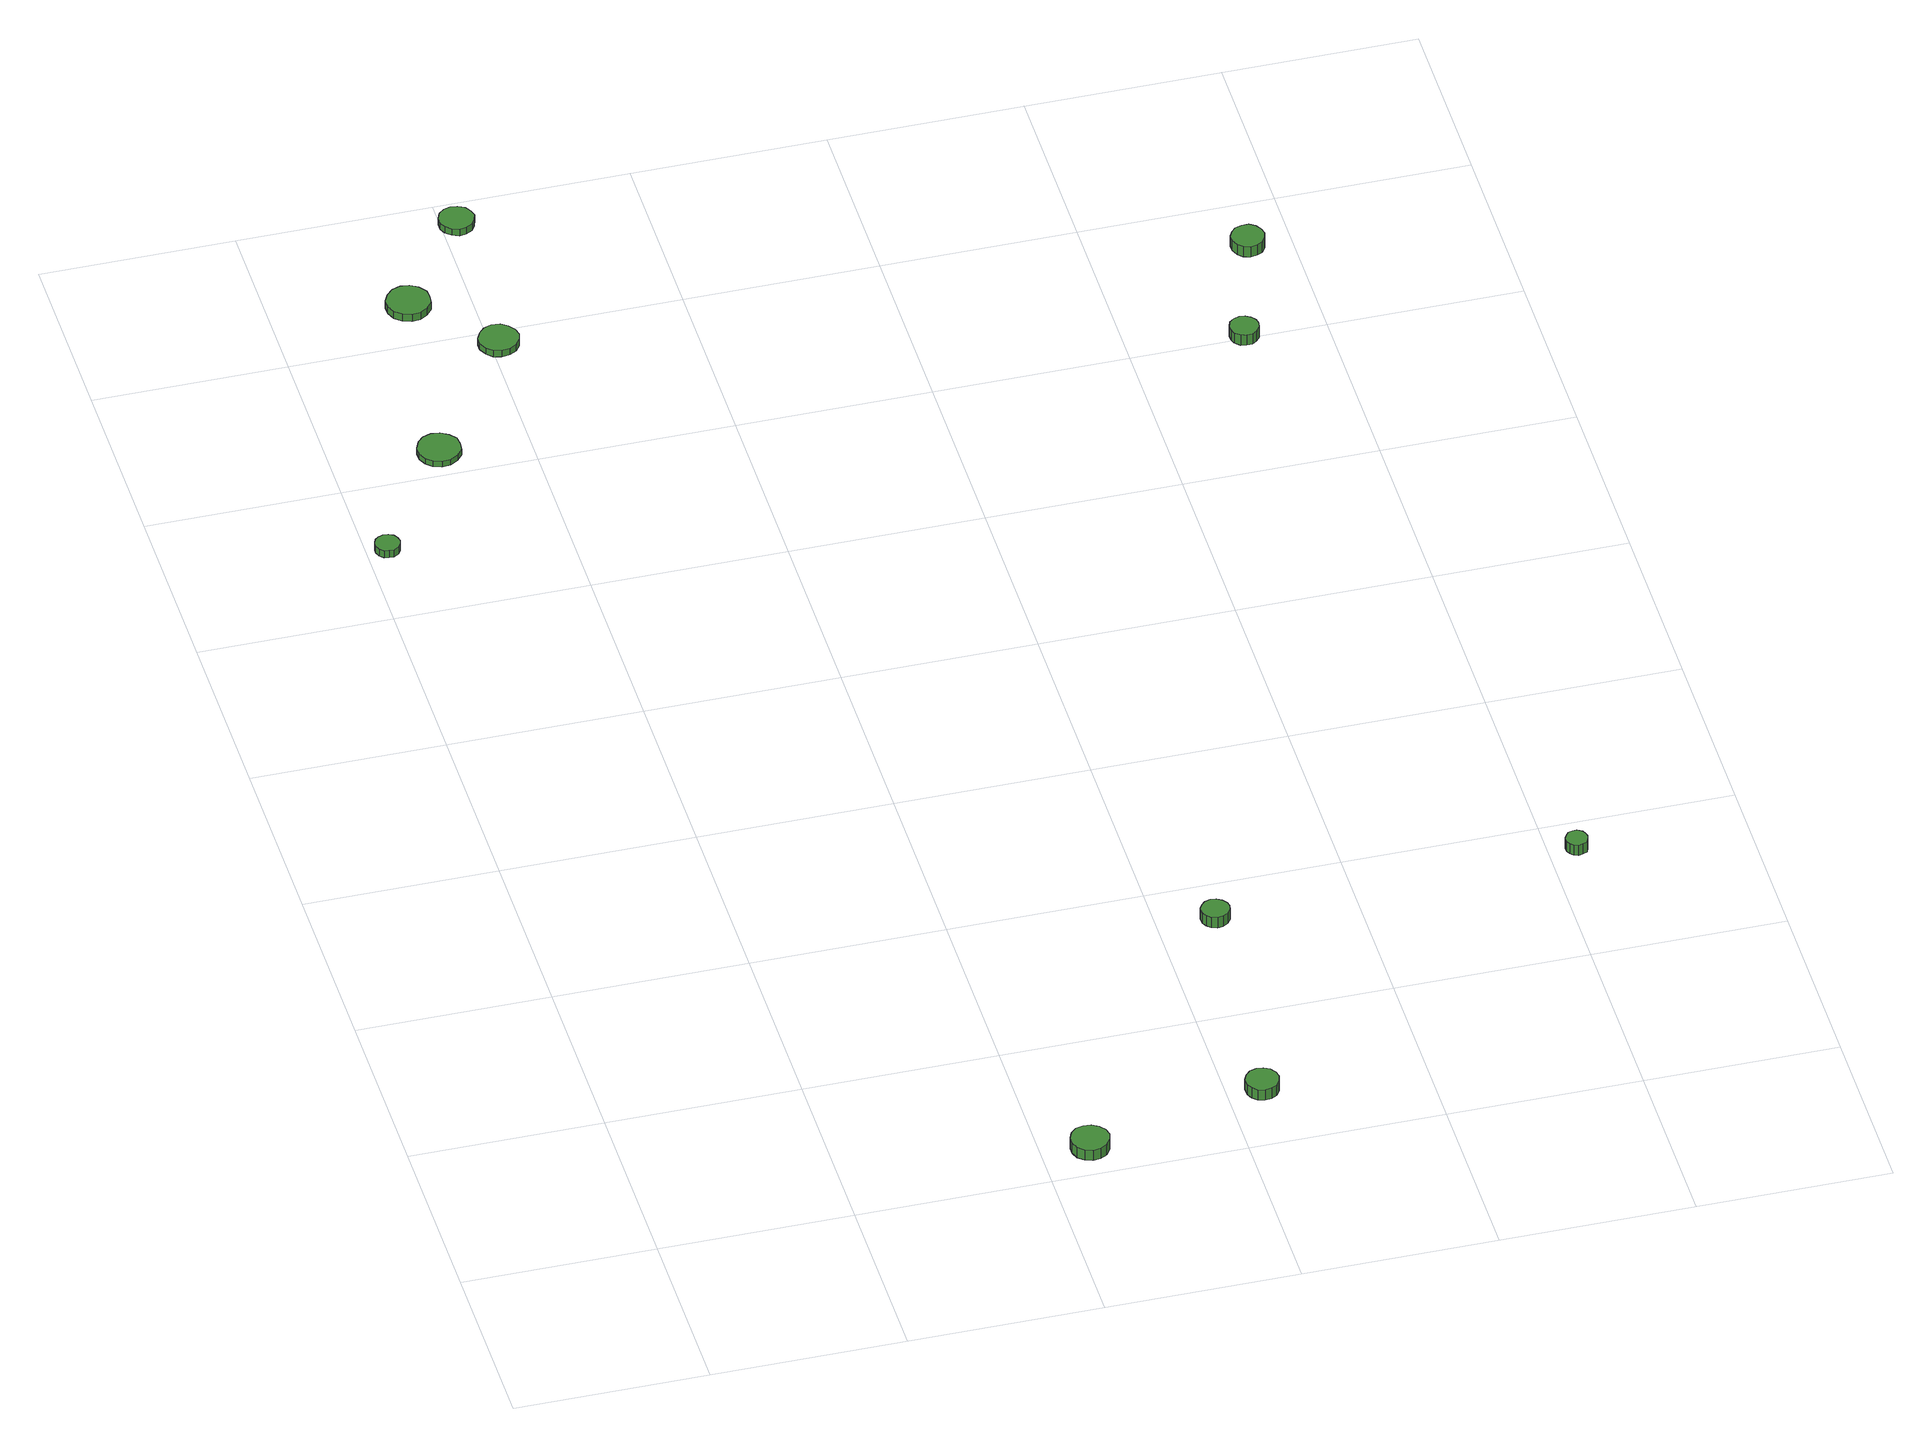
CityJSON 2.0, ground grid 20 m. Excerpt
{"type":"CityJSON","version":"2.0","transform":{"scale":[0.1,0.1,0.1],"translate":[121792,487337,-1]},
"CityObjects":{
"tree1":{"type":"SolitaryVegetationObject","attributes":{"function":"something"},"geometry":[{"type":"MultiSurface","lod":"1","boundaries":[[[0,1,2,3,4,5,6,7,8,9,10,11,12,13,14]],[[15,16,17,18,19,20,21,22,23,24,25,26,27,28,29]],[[0,29,28,1]],[[1,28,27,2]],[[2,27,26,3]],[[3,26,25,4]],[[4,25,24,5]],[[5,24,23,6]],[[6,23,22,7]],[[7,22,21,8]],[[8,21,20,9]],[[9,20,19,10]],[[10,19,18,11]],[[11,18,17,12]],[[12,17,16,13]],[[13,16,15,14]],[[14,15,29,0]]]}]},
"tree2":{"type":"SolitaryVegetationObject","attributes":{"function":"something"},"geometry":[{"type":"MultiSurface","lod":"1","boundaries":[[[30,31,32,33,34,35,36,37,38,39,40,41,42,43,44]],[[45,46,47,48,49,50,51,52,53,54,55,56,57,58,59]],[[30,59,58,31]],[[31,58,57,32]],[[32,57,56,33]],[[33,56,55,34]],[[34,55,54,35]],[[35,54,53,36]],[[36,53,52,37]],[[37,52,51,38]],[[38,51,50,39]],[[39,50,49,40]],[[40,49,48,41]],[[41,48,47,42]],[[42,47,46,43]],[[43,46,45,44]],[[44,45,59,30]]]}]},
"tree3":{"type":"SolitaryVegetationObject","attributes":{"function":"something"},"geometry":[{"type":"MultiSurface","lod":"1","boundaries":[[[60,61,62,63,64,65,66,67,68,69,70,71,72,73,74]],[[75,76,77,78,79,80,81,82,83,84,85,86,87,88,89]],[[60,89,88,61]],[[61,88,87,62]],[[62,87,86,63]],[[63,86,85,64]],[[64,85,84,65]],[[65,84,83,66]],[[66,83,82,67]],[[67,82,81,68]],[[68,81,80,69]],[[69,80,79,70]],[[70,79,78,71]],[[71,78,77,72]],[[72,77,76,73]],[[73,76,75,74]],[[74,75,89,60]]]}]},
"tree4":{"type":"SolitaryVegetationObject","attributes":{"function":"something"},"geometry":[{"type":"MultiSurface","lod":"1","boundaries":[[[90,91,92,93,94,95,96,97,98,99,100,101,102,103,104]],[[105,106,107,108,109,110,111,112,113,114,115,116,117,118,119]],[[90,119,118,91]],[[91,118,117,92]],[[92,117,116,93]],[[93,116,115,94]],[[94,115,114,95]],[[95,114,113,96]],[[96,113,112,97]],[[97,112,111,98]],[[98,111,110,99]],[[99,110,109,100]],[[100,109,108,101]],[[101,108,107,102]],[[102,107,106,103]],[[103,106,105,104]],[[104,105,119,90]]]}]},
"tree5":{"type":"SolitaryVegetationObject","attributes":{"function":"something"},"geometry":[{"type":"MultiSurface","lod":"1","boundaries":[[[120,121,122,123,124,125,126,127,128,129,130,131,132,133,134]],[[135,136,137,138,139,140,141,142,143,144,145,146,147,148,149]],[[120,149,148,121]],[[121,148,147,122]],[[122,147,146,123]],[[123,146,145,124]],[[124,145,144,125]],[[125,144,143,126]],[[126,143,142,127]],[[127,142,141,128]],[[128,141,140,129]],[[129,140,139,130]],[[130,139,138,131]],[[131,138,137,132]],[[132,137,136,133]],[[133,136,135,134]],[[134,135,149,120]]]}]},
"tree6":{"type":"SolitaryVegetationObject","attributes":{"function":"something"},"geometry":[{"type":"MultiSurface","lod":"1","boundaries":[[[150,151,152,153,154,155,156,157,158,159,160,161,162,163,164]],[[165,166,167,168,169,170,171,172,173,174,175,176,177,178,179]],[[150,179,178,151]],[[151,178,177,152]],[[152,177,176,153]],[[153,176,175,154]],[[154,175,174,155]],[[155,174,173,156]],[[156,173,172,157]],[[157,172,171,158]],[[158,171,170,159]],[[159,170,169,160]],[[160,169,168,161]],[[161,168,167,162]],[[162,167,166,163]],[[163,166,165,164]],[[164,165,179,150]]]}]},
"tree7":{"type":"SolitaryVegetationObject","attributes":{"function":"something"},"geometry":[{"type":"MultiSurface","lod":"1","boundaries":[[[180,181,182,183,184,185,186,187,188,189,190,191,192,193,194]],[[195,196,197,198,199,200,201,202,203,204,205,206,207,208,209]],[[180,209,208,181]],[[181,208,207,182]],[[182,207,206,183]],[[183,206,205,184]],[[184,205,204,185]],[[185,204,203,186]],[[186,203,202,187]],[[187,202,201,188]],[[188,201,200,189]],[[189,200,199,190]],[[190,199,198,191]],[[191,198,197,192]],[[192,197,196,193]],[[193,196,195,194]],[[194,195,209,180]]]}]},
"tree8":{"type":"SolitaryVegetationObject","attributes":{"function":"something"},"geometry":[{"type":"MultiSurface","lod":"1","boundaries":[[[210,211,212,213,214,215,216,217,218,219,220,221,222,223,224]],[[225,226,227,228,229,230,231,232,233,234,235,236,237,238,239]],[[210,239,238,211]],[[211,238,237,212]],[[212,237,236,213]],[[213,236,235,214]],[[214,235,234,215]],[[215,234,233,216]],[[216,233,232,217]],[[217,232,231,218]],[[218,231,230,219]],[[219,230,229,220]],[[220,229,228,221]],[[221,228,227,222]],[[222,227,226,223]],[[223,226,225,224]],[[224,225,239,210]]]}]},
"tree9":{"type":"SolitaryVegetationObject","attributes":{"function":"something"},"geometry":[{"type":"MultiSurface","lod":"1","boundaries":[[[240,241,242,243,244,245,246,247,248,249,250,251,252,253,254]],[[255,256,257,258,259,260,261,262,263,264,265,266,267,268,269]],[[240,269,268,241]],[[241,268,267,242]],[[242,267,266,243]],[[243,266,265,244]],[[244,265,264,245]],[[245,264,263,246]],[[246,263,262,247]],[[247,262,261,248]],[[248,261,260,249]],[[249,260,259,250]],[[250,259,258,251]],[[251,258,257,252]],[[252,257,256,253]],[[253,256,255,254]],[[254,255,269,240]]]}]},
"tree10":{"type":"SolitaryVegetationObject","attributes":{"function":"something"},"geometry":[{"type":"MultiSurface","lod":"1","boundaries":[[[270,271,272,273,274,275,276,277,278,279,280,281,282,283,284]],[[285,286,287,288,289,290,291,292,293,294,295,296,297,298,299]],[[270,299,298,271]],[[271,298,297,272]],[[272,297,296,273]],[[273,296,295,274]],[[274,295,294,275]],[[275,294,293,276]],[[276,293,292,277]],[[277,292,291,278]],[[278,291,290,279]],[[279,290,289,280]],[[280,289,288,281]],[[281,288,287,282]],[[282,287,286,283]],[[283,286,285,284]],[[284,285,299,270]]]}]},
"tree11":{"type":"SolitaryVegetationObject","attributes":{"function":"something"},"geometry":[{"type":"MultiSurface","lod":"1","boundaries":[[[300,301,302,303,304,305,306,307,308,309,310,311,312,313,314]],[[315,316,317,318,319,320,321,322,323,324,325,326,327,328,329]],[[300,329,328,301]],[[301,328,327,302]],[[302,327,326,303]],[[303,326,325,304]],[[304,325,324,305]],[[305,324,323,306]],[[306,323,322,307]],[[307,322,321,308]],[[308,321,320,309]],[[309,320,319,310]],[[310,319,318,311]],[[311,318,317,312]],[[312,317,316,313]],[[313,316,315,314]],[[314,315,329,300]]]}]}
},
"vertices":[
[34,1104,16],[33,1109,16],[30,1114,16],[25,1116,16],[20,1117,16],[15,1115,16],[11,1112,16],[9,1107,16],[9,1102,16],[11,1097,16],[15,1093,16],[20,1092,16],[25,1092,16],[30,1095,16],[33,1099,16],[33,1099,7],[30,1095,7],[25,1092,7],[20,1092,7],[15,1093,7],[11,1097,7],[9,1102,7],[9,1107,7],[11,1112,7],[15,1115,7],[20,1117,7],[25,1116,7],[30,1114,7],[33,1109,7],[34,1104,7],
[466,28,31],[464,36,31],[459,42,31],[452,46,31],[444,47,31],[436,45,31],[430,39,31],[427,32,31],[427,24,31],[430,16,31],[436,11,31],[444,8,31],[452,9,31],[459,13,31],[464,20,31],[464,20,18],[459,13,18],[452,9,18],[444,8,18],[436,11,18],[430,16,18],[427,24,18],[427,32,18],[430,39,18],[436,45,18],[444,47,18],[452,46,18],[459,42,18],[464,36,18],[466,28,18],
[130,1235,14],[129,1244,14],[123,1251,14],[115,1256,14],[106,1257,14],[97,1254,14],[91,1248,14],[87,1239,14],[87,1230,14],[91,1222,14],[97,1216,14],[106,1213,14],[115,1214,14],[123,1219,14],[129,1226,14],[129,1226,7],[123,1219,7],[115,1214,7],[106,1213,7],[97,1216,7],[91,1222,7],[87,1230,7],[87,1239,7],[91,1248,7],[97,1254,7],[106,1257,7],[115,1256,7],[123,1251,7],[129,1244,7],[130,1235,7],
[159,1458,16],[158,1467,16],[152,1475,16],[144,1480,16],[135,1481,16],[126,1478,16],[119,1471,16],[115,1463,16],[115,1454,16],[119,1445,16],[126,1439,16],[135,1436,16],[144,1437,16],[152,1442,16],[158,1449,16],[158,1449,7],[152,1442,7],[144,1437,7],[135,1436,7],[126,1439,7],[119,1445,7],[115,1454,7],[115,1463,7],[119,1471,7],[126,1478,7],[135,1481,7],[144,1480,7],[152,1475,7],[158,1467,7],[159,1458,7],
[229,1381,15],[227,1389,15],[222,1396,15],[215,1401,15],[206,1402,15],[198,1399,15],[192,1393,15],[188,1385,15],[188,1377,15],[192,1369,15],[198,1363,15],[206,1361,15],[215,1362,15],[222,1366,15],[227,1373,15],[227,1373,7],[222,1366,7],[215,1362,7],[206,1361,7],[198,1363,7],[192,1369,7],[188,1377,7],[188,1385,7],[192,1393,7],[198,1399,7],[206,1402,7],[215,1401,7],[222,1396,7],[227,1389,7],[229,1381,7],
[650,72,30],[648,79,30],[644,85,30],[638,88,30],[631,89,30],[624,87,30],[619,82,30],[616,76,30],[616,68,30],[619,62,30],[624,57,30],[631,55,30],[638,56,30],[644,59,30],[648,65,30],[648,65,17],[644,59,17],[638,56,17],[631,55,17],[624,57,17],[619,62,17],[616,68,17],[616,76,17],[619,82,17],[624,87,17],[631,89,17],[638,88,17],[644,85,17],[648,79,17],[650,72,17],
[234,1569,15],[232,1576,15],[228,1582,15],[221,1586,15],[214,1587,15],[207,1585,15],[201,1580,15],[198,1573,15],[198,1565,15],[201,1559,15],[207,1554,15],[214,1551,15],[221,1552,15],[228,1556,15],[232,1562,15],[232,1562,7],[228,1556,7],[221,1552,7],[214,1551,7],[207,1554,7],[201,1559,7],[198,1565,7],[198,1573,7],[201,1580,7],[207,1585,7],[214,1587,7],[221,1586,7],[228,1582,7],[232,1576,7],[234,1569,7],
[670,336,31],[669,341,31],[665,346,31],[660,349,31],[654,350,31],[648,348,31],[644,344,31],[641,339,31],[641,332,31],[644,327,31],[648,323,31],[654,321,31],[660,322,31],[665,325,31],[669,330,31],[669,330,18],[665,325,18],[660,322,18],[654,321,18],[648,323,18],[644,327,18],[641,332,18],[641,339,18],[644,344,18],[648,348,18],[654,350,18],[660,349,18],[665,346,18],[669,341,18],[670,336,18],
[1037,350,30],[1036,354,30],[1034,358,30],[1029,361,30],[1025,361,30],[1020,360,30],[1017,356,30],[1015,352,30],[1015,347,30],[1017,343,30],[1020,340,30],[1025,338,30],[1029,339,30],[1034,341,30],[1036,345,30],[1036,345,17],[1034,341,17],[1029,339,17],[1025,338,17],[1020,340,17],[1017,343,17],[1015,347,17],[1015,352,17],[1017,356,17],[1020,360,17],[1025,361,17],[1029,361,17],[1034,358,17],[1036,354,17],[1037,350,17],
[930,1197,26],[929,1203,26],[925,1208,26],[920,1211,26],[914,1212,26],[908,1210,26],[903,1206,26],[901,1200,26],[901,1194,26],[903,1189,26],[908,1184,26],[914,1183,26],[920,1183,26],[925,1186,26],[929,1191,26],[929,1191,13],[925,1186,13],[920,1183,13],[914,1183,13],[908,1184,13],[903,1189,13],[901,1194,13],[901,1200,13],[903,1206,13],[908,1210,13],[914,1212,13],[920,1211,13],[925,1208,13],[929,1203,13],[930,1197,13],
[971,1327,28],[969,1334,28],[965,1340,28],[959,1344,28],[952,1344,28],[945,1342,28],[940,1337,28],[937,1331,28],[937,1324,28],[940,1317,28],[945,1312,28],[952,1310,28],[959,1311,28],[965,1314,28],[969,1320,28],[969,1320,15],[965,1314,15],[959,1311,15],[952,1310,15],[945,1312,15],[940,1317,15],[937,1324,15],[937,1331,15],[940,1337,15],[945,1342,15],[952,1344,15],[959,1344,15],[965,1340,15],[969,1334,15],[971,1327,15]
]}
